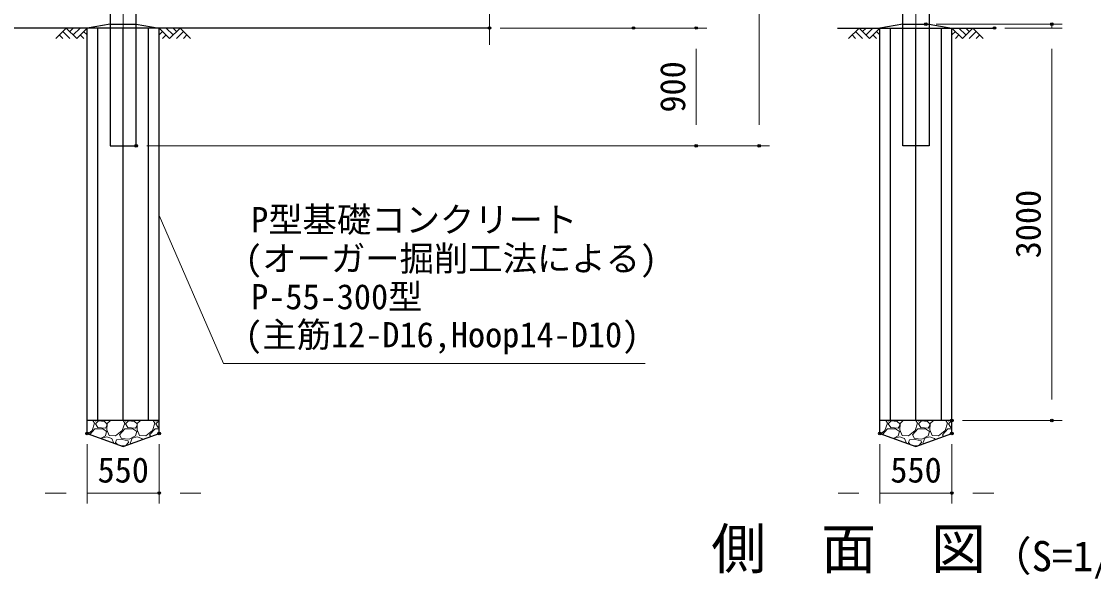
# Model space of a CAD drawing. Units: millimetres, scale not verified. Extents: x -16800 to 16800, y -11880 to 11880.
# Drawn here: x -3847 to 4346, y -5451 to -1192 of the extents above; entities that cross this region are included whole.
import ezdxf
from ezdxf.enums import TextEntityAlignment as Align

# ---------------------------------------------------------------- set-up
doc = ezdxf.new("R2010")
doc.units = ezdxf.units.MM
doc.header["$LTSCALE"] = 40
doc.header["$PDMODE"] = 32
doc.header["$PDSIZE"] = 20
doc.linetypes.add('USER1', pattern=[50.8, 31.75, -6.35, 6.35, -6.35])
for name, color, linetype, lineweight in [('0-0_D-TTL-TXT', 7, 'Continuous', 13), ('0-1_D-STR1', 1, 'Continuous', 25), ('0-2_D-BMK', 2, 'USER1', 13), ('0-5_D-STR-DIM', 7, 'Continuous', 13), ('0-6_D-STR-TXT', 7, 'Continuous', 13), ('0-7_D-STR4', 7, 'Continuous', 25), ('0-A_D-DCR-HCH', 7, 'Continuous', 13), ('0-B_D-BGD', 7, 'Continuous', 25)]:
    doc.layers.add(name, color=color, linetype=linetype, lineweight=lineweight)
doc.layers.add('0-9_Defpoints', color=8, linetype='Continuous')
doc.styles.add('ＭＳ ゴシック', font='')
doc.styles.get('ＭＳ ゴシック').set_extended_font_data('MS Gothic')

msp = doc.modelspace()

# ---------------------------------------------------------------- linework, layer by layer
at = {"layer": '0-1_D-STR1'}
for points in [[(-2970.08, 6857.52), (-3170.08, 6857.52), (-3170.08, -2142.48), (-2970.08, -2142.48)], [(2888.09, 6857.52), (3088.09, 6857.52), (3088.09, -2142.48), (2888.09, -2142.48)]]:
    msp.add_lwpolyline(points, close=True, dxfattribs=at)
at = {"layer": '0-2_D-BMK'}
for p, q in [((-3070.08, -2193.48), (-3070.08, 6908.52)), ((2988.09, -2193.48), (2988.09, 6908.52))]:
    msp.add_line(p, q, dxfattribs=at)
at = {"layer": '0-5_D-STR-DIM'}
for p, q in [((1789.92, 6697.52), (1789.92, -1982.48)), ((-270.08, -1370.07), (-270.08, 1281.22)), ((3143.09, -1212.48), (4106.32, -1212.48)), ((4026.32, -1242.48), (4026.32, -1212.48)), ((-190.08, -1242.48), (909.92, -1242.48)), ((-190.08, -1242.48), (1389.92, -1242.48)), ((-190.08, -1242.48), (1389.92, -1242.48)), ((3668.09, -1242.48), (4106.32, -1242.48)), ((3668.09, -1242.48), (4106.32, -1242.48)), ((1309.92, -1402.48), (1309.92, -1982.48)), ((4026.32, -1402.48), (4026.32, -1562.48)), ((4026.32, -1402.48), (4026.32, -4082.48)), ((-2890.08, -2142.48), (1389.92, -2142.48)), ((-2890.08, -2142.48), (1869.92, -2142.48)), ((3343.09, -4242.48), (4106.32, -4242.48)), ((-3345.08, -4422.48), (-3345.08, -4877.35)), ((-2795.08, -4422.48), (-2795.08, -4877.35)), ((2713.09, -4422.48), (2713.09, -4877.35)), ((3263.09, -4422.48), (3263.09, -4877.35)), ((-3505.08, -4797.35), (-3665.08, -4797.35)), ((-3345.08, -4797.35), (-2795.08, -4797.35)), ((-2635.08, -4797.35), (-2475.08, -4797.35)), ((2553.09, -4797.35), (2393.09, -4797.35)), ((2713.09, -4797.35), (3263.09, -4797.35)), ((3423.09, -4797.35), (3583.09, -4797.35))]:
    msp.add_line(p, q, dxfattribs=at)
at = {"layer": '0-6_D-STR-TXT'}
msp.add_lwpolyline([(920.09, -3806.5), (-2301.87, -3806.5), (-2794.28, -2674.86)], dxfattribs=at)
at = {"layer": '0-7_D-STR4'}
for p, q in [((-3170.08, -1212.48), (-3345.08, -1242.48)), ((-2970.08, -1212.48), (-2795.08, -1242.48)), ((2888.09, -1212.48), (2713.09, -1242.48)), ((3088.09, -1212.48), (3263.09, -1242.48)), ((-3264.54, -4242.48), (-3264.54, -1242.48)), ((-3070.08, -4242.48), (-3070.08, -1242.48)), ((-2875.63, -4242.48), (-2875.63, -1242.48)), ((2793.64, -4242.48), (2793.64, -1242.48)), ((2988.09, -4242.48), (2988.09, -1242.48)), ((3182.55, -4242.48), (3182.55, -1242.48))]:
    msp.add_line(p, q, dxfattribs=at)
for points in [[(-3345.08, -4342.48), (-3070.08, -4442.48), (-2795.08, -4342.48)], [(2713.09, -4342.48), (2988.09, -4442.48), (3263.09, -4342.48)]]:
    msp.add_lwpolyline(points, dxfattribs=at)
at = {"layer": '0-9_Defpoints'}
for p in [(3063.09, -1212.48), (4026.32, -1212.48), (-270.08, -1242.48), (829.92, -1242.48), (1309.92, -1242.48), (3588.09, -1242.48), (-2970.08, -2142.48), (1309.92, -2142.48), (1789.92, -2142.48), (3263.09, -4242.48), (4026.32, -4242.48), (-3345.08, -4342.48), (-2795.08, -4342.48), (2713.09, -4342.48), (3263.09, -4342.48), (-2795.08, -4797.35), (3263.09, -4797.35)]:
    msp.add_point(p, dxfattribs=at)
at = {"layer": '0-A_D-DCR-HCH'}
for p, q in [((-3504.72, -1242.48), (-3584.54, -1322.3)), ((-3557.93, -1295.69), (-3531.2, -1322.3)), ((-3531.32, -1269.08), (-3477.87, -1322.3)), ((-3504.72, -1242.48), (-3424.9, -1322.3)), ((-3478.11, -1269.08), (-3451.51, -1242.48)), ((-3451.51, -1295.69), (-3398.29, -1242.48)), ((-3424.9, -1322.3), (-3345.08, -1242.48)), ((-3398.29, -1295.69), (-3371.57, -1322.3)), ((-3371.69, -1269.08), (-3345.08, -1295.57)), ((-2715.26, -1322.3), (-2795.08, -1242.48)), ((-2768.48, -1269.08), (-2795.08, -1295.57)), ((-2741.87, -1295.69), (-2768.6, -1322.3)), ((-2688.66, -1295.69), (-2741.87, -1242.48)), ((-2635.45, -1242.48), (-2715.26, -1322.3)), ((-2661.91, -1269.22), (-2688.66, -1242.48)), ((-2608.84, -1269.08), (-2662.3, -1322.3)), ((-2635.45, -1242.48), (-2555.63, -1322.3)), ((-2582.23, -1295.69), (-2608.96, -1322.3)), ((2553.46, -1242.48), (2473.64, -1322.3)), ((2500.24, -1295.69), (2526.97, -1322.3)), ((2526.85, -1269.08), (2580.31, -1322.3)), ((2553.46, -1242.48), (2633.27, -1322.3)), ((2580.06, -1269.08), (2606.67, -1242.48)), ((2606.67, -1295.69), (2659.88, -1242.48)), ((2633.27, -1322.3), (2713.09, -1242.48)), ((2659.88, -1295.69), (2686.61, -1322.3)), ((2686.49, -1269.08), (2713.09, -1295.57)), ((3342.91, -1322.3), (3263.09, -1242.48)), ((3289.7, -1269.08), (3263.09, -1295.57)), ((3316.3, -1295.69), (3289.58, -1322.3)), ((3369.52, -1295.69), (3316.3, -1242.48)), ((3422.73, -1242.48), (3342.91, -1322.3)), ((3396.26, -1269.22), (3369.52, -1242.48)), ((3449.33, -1269.08), (3395.88, -1322.3)), ((3422.73, -1242.48), (3502.55, -1322.3)), ((3475.94, -1295.69), (3449.21, -1322.3)), ((-3288.26, -4262.8), (-3300.68, -4242.48)), ((-3283.05, -4242.48), (-3281.36, -4246.7)), ((-3281.36, -4246.7), (-3274.32, -4242.48)), ((-3258.36, -4244.4), (-3281.36, -4267.4)), ((-3212.36, -4251.3), (-3258.36, -4244.4)), ((-3193.96, -4267.4), (-3212.36, -4251.3)), ((-3166.88, -4242.48), (-3191.66, -4265.1)), ((-3058.26, -4262.8), (-3070.68, -4242.48)), ((-3053.05, -4242.48), (-3051.36, -4246.7)), ((-3051.36, -4246.7), (-3044.32, -4242.48)), ((-3028.36, -4244.4), (-3051.36, -4267.4)), ((-2982.36, -4251.3), (-3028.36, -4244.4)), ((-2963.96, -4267.4), (-2982.36, -4251.3)), ((-2936.88, -4242.48), (-2961.66, -4265.1)), ((-2828.26, -4262.8), (-2840.68, -4242.48)), ((-2823.05, -4242.48), (-2821.36, -4246.7)), ((-2821.36, -4246.7), (-2814.32, -4242.48)), ((-2798.36, -4244.4), (-2821.36, -4267.4)), ((-2795.08, -4244.89), (-2798.36, -4244.4)), ((2769.91, -4262.8), (2757.49, -4242.48)), ((2775.12, -4242.48), (2776.81, -4246.7)), ((2776.81, -4246.7), (2783.85, -4242.48)), ((2799.81, -4244.4), (2776.81, -4267.4)), ((2845.81, -4251.3), (2799.81, -4244.4)), ((2864.21, -4267.4), (2845.81, -4251.3)), ((2891.29, -4242.48), (2866.51, -4265.1)), ((2999.91, -4262.8), (2987.49, -4242.48)), ((3005.12, -4242.48), (3006.81, -4246.7)), ((3006.81, -4246.7), (3013.85, -4242.48)), ((3029.81, -4244.4), (3006.81, -4267.4)), ((3075.81, -4251.3), (3029.81, -4244.4)), ((3094.21, -4267.4), (3075.81, -4251.3)), ((3121.29, -4242.48), (3096.51, -4265.1)), ((3229.91, -4262.8), (3217.49, -4242.48)), ((3235.12, -4242.48), (3236.81, -4246.7)), ((3236.81, -4246.7), (3243.85, -4242.48)), ((3259.81, -4244.4), (3236.81, -4267.4)), ((3263.09, -4244.89), (3259.81, -4244.4)), ((-3338.47, -4344.88), (-3306.66, -4320.3)), ((-3324.93, -4349.8), (-3285.96, -4306.5)), ((-3306.66, -4320.3), (-3288.26, -4262.8)), ((-3285.96, -4306.5), (-3226.16, -4306.5)), ((-3281.36, -4267.4), (-3262.96, -4295)), ((-3262.96, -4295), (-3205.46, -4301.9)), ((-3226.16, -4306.5), (-3196.26, -4327.2)), ((-3205.46, -4301.9), (-3193.96, -4281.2)), ((-3196.26, -4327.2), (-3205.46, -4359.4)), ((-3191.66, -4265.1), (-3193.96, -4313.4)), ((-3193.96, -4281.2), (-3193.96, -4267.4)), ((-3193.96, -4313.4), (-3175.56, -4357.1)), ((-3127.26, -4359.4), (-3076.66, -4320.3)), ((-3097.36, -4352.5), (-3055.96, -4306.5)), ((-3076.66, -4320.3), (-3058.26, -4262.8)), ((-3055.96, -4306.5), (-2996.16, -4306.5)), ((-3051.36, -4267.4), (-3032.96, -4295)), ((-3032.96, -4295), (-2975.46, -4301.9)), ((-2996.16, -4306.5), (-2966.26, -4327.2)), ((-2975.46, -4301.9), (-2963.96, -4281.2)), ((-2966.26, -4327.2), (-2975.46, -4359.4)), ((-2961.66, -4265.1), (-2963.96, -4313.4)), ((-2963.96, -4281.2), (-2963.96, -4267.4)), ((-2963.96, -4313.4), (-2945.56, -4357.1)), ((-2897.26, -4359.4), (-2846.66, -4320.3)), ((-2867.36, -4352.5), (-2825.96, -4306.5)), ((-2846.66, -4320.3), (-2828.26, -4262.8)), ((-2825.96, -4306.5), (-2795.08, -4306.5)), ((-2821.36, -4267.4), (-2802.96, -4295)), ((-2802.96, -4295), (-2795.08, -4295.95)), ((2719.7, -4344.88), (2751.51, -4320.3)), ((2733.24, -4349.8), (2772.21, -4306.5)), ((2751.51, -4320.3), (2769.91, -4262.8)), ((2772.21, -4306.5), (2832.01, -4306.5)), ((2776.81, -4267.4), (2795.21, -4295)), ((2795.21, -4295), (2852.71, -4301.9)), ((2832.01, -4306.5), (2861.91, -4327.2)), ((2852.71, -4301.9), (2864.21, -4281.2)), ((2861.91, -4327.2), (2852.71, -4359.4)), ((2866.51, -4265.1), (2864.21, -4313.4)), ((2864.21, -4281.2), (2864.21, -4267.4)), ((2864.21, -4313.4), (2882.61, -4357.1)), ((2930.91, -4359.4), (2981.51, -4320.3)), ((2960.81, -4352.5), (3002.21, -4306.5)), ((2981.51, -4320.3), (2999.91, -4262.8)), ((3002.21, -4306.5), (3062.01, -4306.5)), ((3006.81, -4267.4), (3025.21, -4295)), ((3025.21, -4295), (3082.71, -4301.9)), ((3062.01, -4306.5), (3091.91, -4327.2)), ((3082.71, -4301.9), (3094.21, -4281.2)), ((3091.91, -4327.2), (3082.71, -4359.4)), ((3096.51, -4265.1), (3094.21, -4313.4)), ((3094.21, -4281.2), (3094.21, -4267.4)), ((3094.21, -4313.4), (3112.61, -4357.1)), ((3160.91, -4359.4), (3211.51, -4320.3)), ((3190.81, -4352.5), (3232.21, -4306.5)), ((3211.51, -4320.3), (3229.91, -4262.8)), ((3232.21, -4306.5), (3263.09, -4306.5)), ((3236.81, -4267.4), (3255.21, -4295)), ((3255.21, -4295), (3263.09, -4295.95)), ((-3205.46, -4359.4), (-3243.6, -4379.38)), ((-3233.08, -4383.21), (-3230.76, -4377.8)), ((-3230.76, -4377.8), (-3193.96, -4366.3)), ((-3193.96, -4366.3), (-3157.16, -4380.1)), ((-3175.56, -4357.1), (-3127.26, -4359.4)), ((-3157.16, -4380.1), (-3143.36, -4410)), ((-3145.2, -4415.16), (-3143.36, -4410)), ((-3127.26, -4410), (-3120.36, -4391.6)), ((-3111.19, -4427.53), (-3127.26, -4410)), ((-3076.66, -4387), (-3120.36, -4391.6)), ((-3081.26, -4380.1), (-3097.36, -4352.5)), ((-3023.76, -4384.7), (-3081.26, -4380.1)), ((-3030.66, -4398.5), (-3076.66, -4387)), ((-3028.36, -4410), (-3049.06, -4433)), ((-3028.36, -4410), (-3030.66, -4398.5)), ((-2975.46, -4359.4), (-3023.76, -4384.7)), ((-3016.86, -4410), (-3011.99, -4421.36)), ((-3014.56, -4410), (-3000.76, -4377.8)), ((-3000.76, -4377.8), (-2963.96, -4366.3)), ((-2963.96, -4366.3), (-2927.16, -4380.1)), ((-2945.56, -4357.1), (-2897.26, -4359.4)), ((-2927.16, -4380.1), (-2923.05, -4389.01)), ((-2859.54, -4365.92), (-2867.36, -4352.5)), ((2852.71, -4359.4), (2814.57, -4379.38)), ((2825.1, -4383.21), (2827.41, -4377.8)), ((2827.41, -4377.8), (2864.21, -4366.3)), ((2864.21, -4366.3), (2901.01, -4380.1)), ((2882.61, -4357.1), (2930.91, -4359.4)), ((2901.01, -4380.1), (2914.81, -4410)), ((2912.97, -4415.16), (2914.81, -4410)), ((2930.91, -4410), (2937.81, -4391.6)), ((2946.98, -4427.53), (2930.91, -4410)), ((2981.51, -4387), (2937.81, -4391.6)), ((2976.91, -4380.1), (2960.81, -4352.5)), ((3034.41, -4384.7), (2976.91, -4380.1)), ((3027.51, -4398.5), (2981.51, -4387)), ((3029.81, -4410), (3009.11, -4433)), ((3029.81, -4410), (3027.51, -4398.5)), ((3082.71, -4359.4), (3034.41, -4384.7)), ((3041.31, -4410), (3046.18, -4421.36)), ((3043.61, -4410), (3057.41, -4377.8)), ((3057.41, -4377.8), (3094.21, -4366.3)), ((3094.21, -4366.3), (3131.01, -4380.1)), ((3112.61, -4357.1), (3160.91, -4359.4)), ((3131.01, -4380.1), (3135.13, -4389.01)), ((3198.64, -4365.92), (3190.81, -4352.5)), ((-3049.06, -4433), (-3087.06, -4436.3)), ((3009.11, -4433), (2971.11, -4436.3))]:
    msp.add_line(p, q, dxfattribs=at)
at = {"layer": '0-B_D-BGD'}
for p, q in [((-3170.08, -1212.48), (-2970.08, -1212.48)), ((2888.09, -1212.48), (3088.09, -1212.48)), ((-270.08, -1242.48), (-13870.08, -1242.48)), ((-3345.08, -4342.48), (-3345.08, -1242.48)), ((-2795.08, -4342.48), (-2795.08, -1242.48)), ((2388.09, -1242.48), (3588.09, -1242.48)), ((2713.09, -4342.48), (2713.09, -1242.48)), ((3263.09, -4342.48), (3263.09, -1242.48)), ((-2795.08, -4242.48), (-3345.08, -4242.48)), ((3263.09, -4242.48), (2713.09, -4242.48))]:
    msp.add_line(p, q, dxfattribs=at)

# ---------------------------------------------------------------- texts
at = {"layer": '0-0_D-TTL-TXT', "style": 'ＭＳ ゴシック'}
for s, height, p in [('側\u3000面\u3000図', 307.9, (1424.22, -5468.98)), ('（S=1/80）', 230.8, (3556.9, -5463.92))]:
    msp.add_text(s, height=height, dxfattribs=at).set_placement(p, align=Align.BOTTOM_LEFT)
at = {"layer": '0-5_D-STR-DIM', "style": 'ＭＳ ゴシック'}
for s, p in [('900', (1282.93, -1888.98)), ('3000', (3999.33, -3002.98))]:
    msp.add_text(s, height=192.4, rotation=90, dxfattribs=at).set_placement(p, align=Align.BOTTOM_LEFT)
for p in [(-3265.58, -4774.71), (2792.59, -4774.71)]:
    msp.add_text('550', height=192.4, dxfattribs=at).set_placement(p, align=Align.BOTTOM_LEFT)
at = {"layer": '0-6_D-STR-TXT', "style": 'ＭＳ ゴシック'}
for s, p in [('P型基礎コンクリート', (-2092.09, -2861.08)), ('(オーガー掘削工法による)', (-2137.77, -3157.97)), ('P-55-300型', (-2092.09, -3450.09)), ('(主筋12-D16,Hoop14-D10)', (-2137.77, -3740.42))]:
    msp.add_text(s, height=192.4, dxfattribs=at).set_placement(p, align=Align.BOTTOM_LEFT)

doc.saveas('drawing.dxf')
